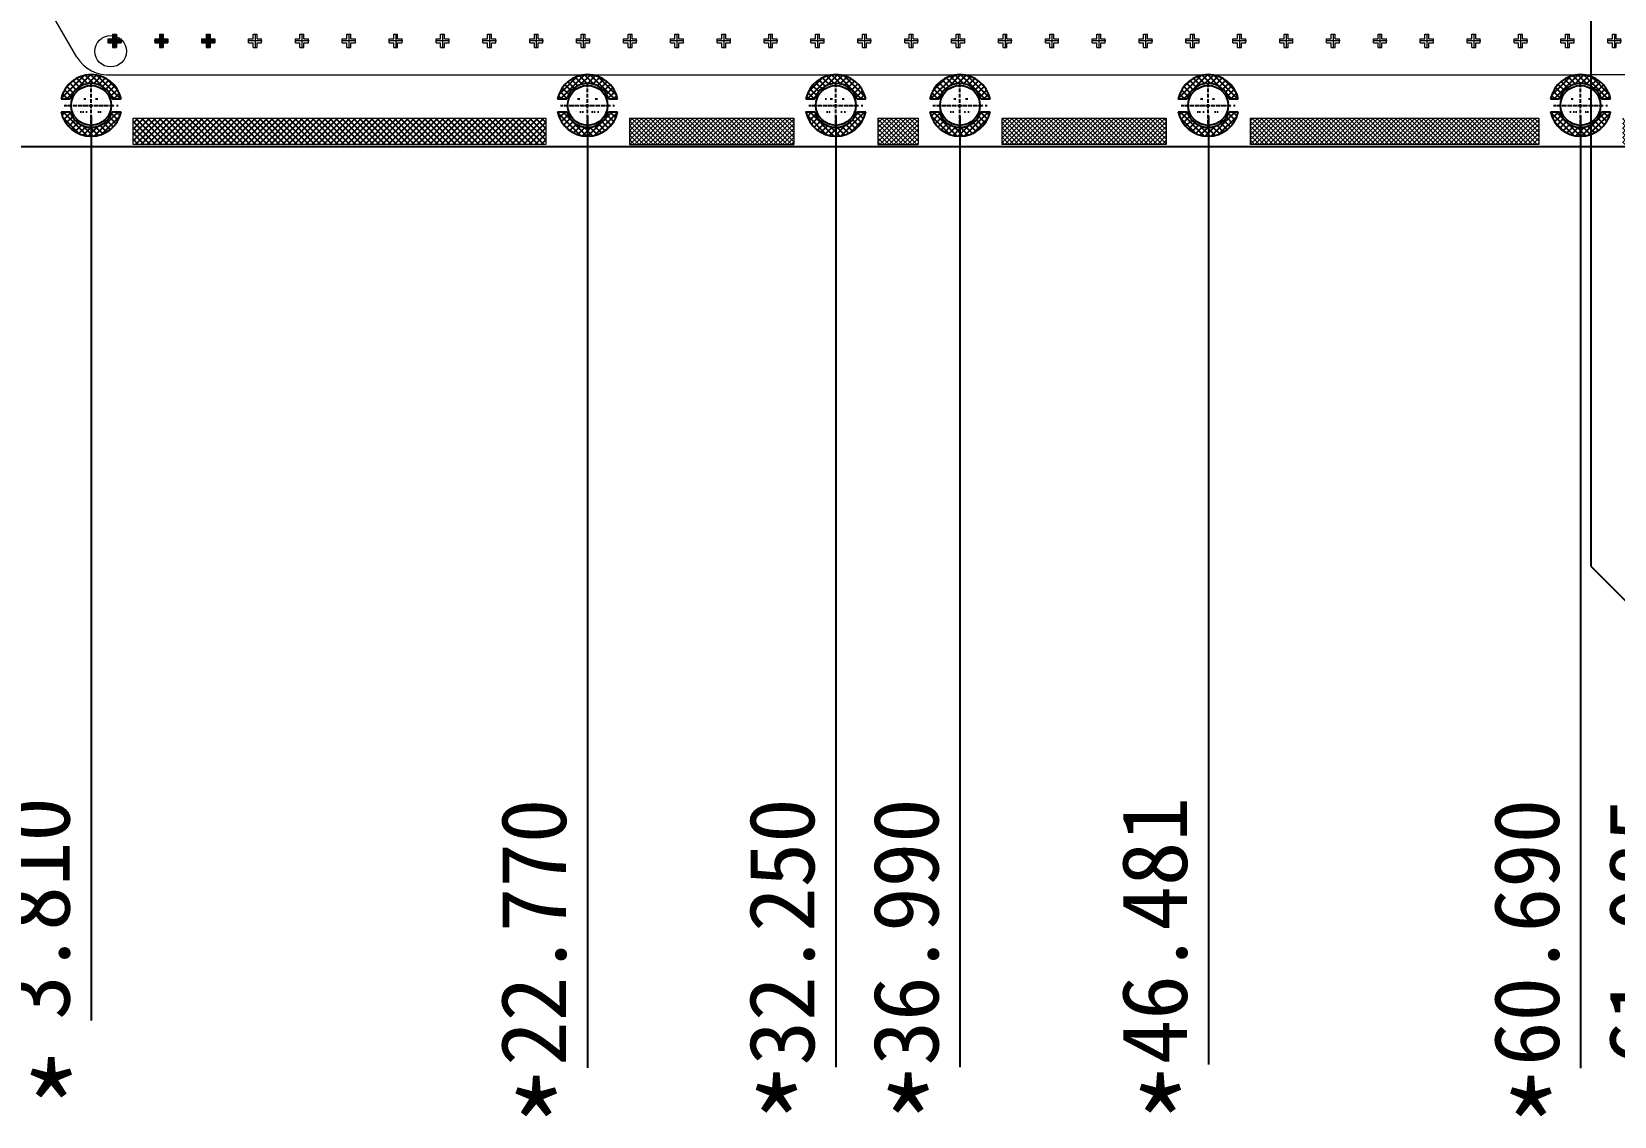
# Model space of a CAD drawing. Extents: x -590 to -223, y -126 to 82.
# Drawn here: x -424.8 to -364.3, y -49 to -7.6 of the extents above; entities that cross this region are included whole.
import ezdxf

# ---------------------------------------------------------------- set-up
doc = ezdxf.new("R2010")
doc.units = 0
doc.header["$LTSCALE"] = 0.01
doc.header["$MEASUREMENT"] = 0
doc.linetypes.add('CENTER', pattern=[2, 1.25, -0.25, 0.25, -0.25])
doc.linetypes.add('CENTER2', pattern=[1.125, 0.75, -0.125, 0.125, -0.125])
doc.layers.get('0').update_dxf_attribs({"linetype": 'CONTINUOUS', "lineweight": 0})
doc.layers.get('DEFPOINTS').update_dxf_attribs({"linetype": 'CONTINUOUS'})
for name, color, linetype in [('0D', 2, 'CONTINUOUS'), ('CEN', 2, 'CENTER'), ('DIM', 7, 'CONTINUOUS'), ('Double Plating', 6, 'CONTINUOUS'), ('PAGE1', 7, 'CONTINUOUS'), ('plating', 1, 'CONTINUOUS'), ('标注', 7, 'CONTINUOUS')]:
    doc.layers.add(name, color=color, linetype=linetype)
doc.styles.get("Standard").update_dxf_attribs({"font": ''})
doc.styles.get('STANDARD').set_extended_font_data('SimSun')
doc.dimstyles.new('St.ZJ', dxfattribs={"dimtxt": 2.5, "dimasz": 2, "dimexe": 0.6, "dimexo": 0.4, "dimgap": 0.8, "dimtad": 1, "dimdec": 3, "dimzin": 0, "dimdsep": 46, "dimtxsty": 'STANDARD', "dimcen": 0.6, "dimclrd": 1, "dimclre": 1, "dimclrt": 256, "dimadec": 0, "dimazin": 0, "dimtfac": 1, "dimtdec": 3, "dimtmove": 0, "dimatfit": 3, "dimfxl": 1, "dimtolj": 1, "dimtzin": 0, "dimarcsym": 0})
pattern_1 = [(45, (0, 0), (-0.1122532, 0.1122532), []), (135, (0, 0), (-0.1122532, -0.1122532), [])]

# ---------------------------------------------------------------- blocks, each defined once
blk = doc.blocks.new('squre2')
at = {"linetype": 'ByBlock', "lineweight": 0}
for p, q in [((138.043, 278.457), (138.218, 278.457)), ((138.043, 278.457), (138.043, 278.307)), ((138.043, 278.307), (138.218, 278.307)), ((138.218, 278.632), (138.218, 278.457)), ((138.218, 278.632), (138.368, 278.632)), ((138.218, 278.307), (138.218, 278.132)), ((138.368, 278.632), (138.368, 278.457)), ((138.368, 278.457), (138.543, 278.457)), ((138.368, 278.307), (138.543, 278.307)), ((138.368, 278.307), (138.368, 278.132))]:
    blk.add_line(p, q, dxfattribs=at)
for p, q in [((138.218, 278.132), (138.368, 278.132)), ((138.543, 278.457), (138.543, 278.307))]:
    blk.add_line(p, q)
at = {"layer": '0D', "color": 3, "linetype": 'ByBlock', "lineweight": 0}
for p, q in [((138.293, 278.118), (138.293, 278.645)), ((138.563, 278.382), (138.023, 278.382))]:
    blk.add_line(p, q, dxfattribs=at)
blk = doc.blocks.new('SQURE')
h = blk.add_hatch()
h.set_pattern_fill('ANSI31', color=3, scale=0.01, style=0)
h.set_pattern_definition([(45, (-1249.376477, 404.86497), (-0.0224506403, 0.0224506403), [])])
h.paths.add_polyline_path([(0.25, 0.075), (0.075, 0.075), (0.075, 0.25), (0, 0.25), (0, 0), (0.25, 0)])
h.paths.add_polyline_path([(0.25, 0), (0, 0), (0, -0.039, 0.039956), (0.075, -0.098), (0.075, -0.075), (0.25, -0.075)])
h.paths.add_polyline_path([(0, -0.039), (0, -0.25), (0.075, -0.25), (0.075, -0.098, -0.039956)])
h.paths.add_polyline_path([(0, -0.039, -0.02262), (-0.038, 0), (-0.25, 0), (-0.25, -0.075), (-0.075, -0.075), (-0.075, -0.25), (0, -0.25)])
h.paths.add_polyline_path([(-0.095, 0.075), (-0.25, 0.075), (-0.25, 0), (-0.038, 0, -0.039348)])
h.paths.add_polyline_path([(0, 0.25), (-0.075, 0.25), (-0.075, 0.075), (-0.095, 0.075, 0.039348), (-0.038, 0), (0, 0)])
h.paths.add_polyline_path([(0, 0), (-0.038, 0, 0.02262), (0, -0.039)])
at = {"color": 2, "linetype": 'ByBlock', "lineweight": 0}
for p, q in [((-0.25, 0.075), (-0.075, 0.075)), ((-0.25, 0.075), (-0.25, -0.075)), ((-0.075, 0.25), (-0.075, 0.075)), ((-0.075, 0.25), (0.075, 0.25)), ((0.075, 0.25), (0.075, 0.075)), ((0.075, 0.075), (0.25, 0.075)), ((-0.25, -0.075), (-0.075, -0.075)), ((-0.075, -0.075), (-0.075, -0.25)), ((0.075, -0.075), (0.25, -0.075)), ((0.075, -0.075), (0.075, -0.25))]:
    blk.add_line(p, q, dxfattribs=at)
at = {"color": 2}
for p, q in [((0.25, 0.075), (0.25, -0.075)), ((-0.075, -0.25), (0.075, -0.25))]:
    blk.add_line(p, q, dxfattribs=at)
at = {"layer": '0D', "color": 3, "linetype": 'ByBlock', "lineweight": 0}
for p, q in [((0.27, 0), (-0.27, 0)), ((0, -0.264), (0, 0.264))]:
    blk.add_line(p, q, dxfattribs=at)
blk = doc.blocks.new('*D33')
at = {"layer": 'DEFPOINTS', "color": 0, "transparency": 16777216}
for p in [(-1213.222, -1249.31), (-1209.412, -1249.31), (-1209.412, -1274.908)]:
    blk.add_point(p, dxfattribs=at)
at = {"layer": 'DIM', "color": 1, "lineweight": -2, "transparency": 16777216}
blk.add_line((-1209.412, -1249.71), (-1209.412, -1284.255), dxfattribs=at)
at = {"layer": 'DIM', "transparency": 16777216, "insert": (-1211.462, -1279.982), "char_height": 2.5, "attachment_point": 5, "rotation": 90}
blk.add_mtext('\\A1;3.810', dxfattribs=at)
blk = doc.blocks.new('*D34')
at = {"layer": 'DEFPOINTS', "color": 0, "transparency": 16777216}
for p in [(-1213.222, -1249.31), (-1190.452, -1249.31), (-1190.452, -1274.908)]:
    blk.add_point(p, dxfattribs=at)
at = {"layer": 'DIM', "color": 1, "lineweight": -2, "transparency": 16777216}
blk.add_line((-1190.452, -1249.71), (-1190.452, -1286.071), dxfattribs=at)
at = {"layer": 'DIM', "transparency": 16777216, "insert": (-1192.502, -1280.889), "char_height": 2.5, "attachment_point": 5, "rotation": 90}
blk.add_mtext('\\A1;22.770', dxfattribs=at)
blk = doc.blocks.new('*D11')
at = {"layer": 'DEFPOINTS', "color": 0, "transparency": 16777216}
for p in [(-1213.222, -1249.31), (-1176.232, -1249.31), (-1176.232, -1274.908)]:
    blk.add_point(p, dxfattribs=at)
at = {"layer": 'DIM', "color": 1, "lineweight": -2, "transparency": 16777216}
blk.add_line((-1176.232, -1249.71), (-1176.232, -1286.043), dxfattribs=at)
at = {"layer": 'DIM', "transparency": 16777216, "insert": (-1178.282, -1280.875), "char_height": 2.5, "attachment_point": 5, "rotation": 90}
blk.add_mtext('\\A1;36.990', dxfattribs=at)
blk = doc.blocks.new('*D12')
at = {"layer": 'DEFPOINTS', "color": 0, "transparency": 16777216}
for p in [(-1213.222, -1249.31), (-1166.74, -1249.31), (-1166.74, -1274.908)]:
    blk.add_point(p, dxfattribs=at)
at = {"layer": 'DIM', "color": 1, "lineweight": -2, "transparency": 16777216}
blk.add_line((-1166.74, -1249.71), (-1166.74, -1285.945), dxfattribs=at)
at = {"layer": 'DIM', "transparency": 16777216, "insert": (-1168.79, -1280.827), "char_height": 2.5, "attachment_point": 5, "rotation": 90}
blk.add_mtext('\\A1;46.481', dxfattribs=at)
blk = doc.blocks.new('*D13')
at = {"layer": 'DEFPOINTS', "color": 0, "transparency": 16777216}
for p in [(-1213.222, -1249.31), (-1152.532, -1249.31), (-1152.532, -1274.908)]:
    blk.add_point(p, dxfattribs=at)
at = {"layer": 'DIM', "color": 1, "lineweight": -2, "transparency": 16777216}
blk.add_line((-1152.532, -1249.71), (-1152.532, -1286.085), dxfattribs=at)
at = {"layer": 'DIM', "transparency": 16777216, "insert": (-1154.582, -1280.896), "char_height": 2.5, "attachment_point": 5, "rotation": 90}
blk.add_mtext('\\A1;60.690', dxfattribs=at)
blk = doc.blocks.new('*D35')
at = {"layer": 'DEFPOINTS', "color": 0, "transparency": 16777216}
for p in [(-1213.222, -1249.31), (-1133.572, -1249.31), (-1133.572, -1274.908)]:
    blk.add_point(p, dxfattribs=at)
at = {"layer": 'DIM', "color": 1, "lineweight": -2, "transparency": 16777216}
blk.add_line((-1133.572, -1249.71), (-1133.572, -1286.029), dxfattribs=at)
at = {"layer": 'DIM', "transparency": 16777216, "insert": (-1135.622, -1280.868), "char_height": 2.5, "attachment_point": 5, "rotation": 90}
blk.add_mtext('\\A1;79.650', dxfattribs=at)
blk = doc.blocks.new('*D36')
at = {"layer": 'DEFPOINTS', "color": 0, "transparency": 16777216}
for p in [(-1213.222, -1249.31), (-1114.612, -1249.31), (-1114.612, -1274.908)]:
    blk.add_point(p, dxfattribs=at)
at = {"layer": 'DIM', "color": 1, "lineweight": -2, "transparency": 16777216}
blk.add_line((-1114.612, -1249.71), (-1114.612, -1286.099), dxfattribs=at)
at = {"layer": 'DIM', "transparency": 16777216, "insert": (-1116.662, -1280.903), "char_height": 2.5, "attachment_point": 5, "rotation": 90}
blk.add_mtext('\\A1;98.610', dxfattribs=at)
blk = doc.blocks.new('*D37')
at = {"layer": 'DEFPOINTS', "color": 0, "transparency": 16777216}
for p in [(-1213.222, -1249.31), (-1092.622, -1249.31), (-1091.471, -1274.908)]:
    blk.add_point(p, dxfattribs=at)
at = {"layer": 'DIM', "color": 1, "lineweight": -2, "transparency": 16777216}
for p, q in [((-1092.622, -1249.71), (-1092.622, -1266.908)), ((-1092.622, -1266.908), (-1091.471, -1270.908)), ((-1091.471, -1270.908), (-1091.471, -1287.635))]:
    blk.add_line(p, q, dxfattribs=at)
at = {"layer": 'DIM', "transparency": 16777216, "insert": (-1093.521, -1281.672), "char_height": 2.5, "attachment_point": 5, "rotation": 90}
blk.add_mtext('\\A1;120.600', dxfattribs=at)
blk = doc.blocks.new('*D38')
at = {"layer": 'DEFPOINTS', "color": 0, "transparency": 16777216}
for p in [(-1213.222, -1249.31), (-1091.822, -1249.31), (-1087.238, -1274.908)]:
    blk.add_point(p, dxfattribs=at)
at = {"layer": 'DIM', "color": 1, "lineweight": -2, "transparency": 16777216}
for p, q in [((-1091.822, -1249.71), (-1091.822, -1266.908)), ((-1091.822, -1266.908), (-1087.238, -1270.908)), ((-1087.238, -1270.908), (-1087.238, -1287.635))]:
    blk.add_line(p, q, dxfattribs=at)
at = {"layer": 'DIM', "transparency": 16777216, "insert": (-1089.288, -1281.672), "char_height": 2.5, "attachment_point": 5, "rotation": 90}
blk.add_mtext('\\A1;121.400', dxfattribs=at)
blk = doc.blocks.new('*D15')
at = {"layer": 'DEFPOINTS', "color": 0, "transparency": 16777216}
for p in [(-1089.222, -1247.462), (-1213.222, -1249.31), (-1082.664, -1274.908)]:
    blk.add_point(p, dxfattribs=at)
at = {"layer": 'DIM', "color": 1, "lineweight": -2, "transparency": 16777216}
for p, q in [((-1089.222, -1247.862), (-1089.222, -1266.908)), ((-1089.222, -1266.908), (-1082.664, -1270.908)), ((-1082.664, -1270.908), (-1082.664, -1287.635))]:
    blk.add_line(p, q, dxfattribs=at)
at = {"layer": 'DIM', "transparency": 16777216, "insert": (-1084.714, -1281.672), "char_height": 2.5, "attachment_point": 5, "rotation": 90}
blk.add_mtext('\\A1;124.000', dxfattribs=at)
blk = doc.blocks.new('*D40')
at = {"layer": 'DEFPOINTS', "color": 0, "transparency": 16777216}
for p in [(-1213.222, -1249.31), (-1095.652, -1249.31), (-1095.652, -1274.908)]:
    blk.add_point(p, dxfattribs=at)
at = {"layer": 'DIM', "color": 1, "lineweight": -2, "transparency": 16777216}
blk.add_line((-1095.652, -1249.71), (-1095.652, -1287.635), dxfattribs=at)
at = {"layer": 'DIM', "transparency": 16777216, "insert": (-1097.702, -1281.672), "char_height": 2.5, "attachment_point": 5, "rotation": 90}
blk.add_mtext('\\A1;117.570', dxfattribs=at)
blk = doc.blocks.new('*D16')
at = {"layer": 'DEFPOINTS', "color": 0, "transparency": 16777216}
for p in [(-1152.137, -1243.643), (-1213.222, -1249.31), (-1148.143, -1274.908)]:
    blk.add_point(p, dxfattribs=at)
at = {"layer": 'DIM', "color": 1, "lineweight": -2, "transparency": 16777216}
for p, q in [((-1152.137, -1244.043), (-1152.137, -1266.908)), ((-1152.137, -1266.908), (-1148.143, -1270.908)), ((-1148.143, -1270.908), (-1148.143, -1286.043))]:
    blk.add_line(p, q, dxfattribs=at)
at = {"layer": 'DIM', "transparency": 16777216, "insert": (-1150.193, -1280.875), "char_height": 2.5, "attachment_point": 5, "rotation": 90}
blk.add_mtext('\\A1;61.085', dxfattribs=at)
blk = doc.blocks.new('Range')
at = {"layer": 'CEN'}
h = blk.add_hatch(dxfattribs=at)
h.set_pattern_fill('ANSI37', color=6, scale=0.05, style=0)
h.set_pattern_definition(pattern_1)
edge = h.paths.add_edge_path()
edge.add_arc((-416.667, 103.017), 0.837, 17.37869, 162.62131)
edge.add_line((-417.466, 103.267), (-417.815, 103.267))
edge.add_arc((-416.667, 103.017), 1.175, 12.28449, 167.71551, ccw=False)
edge.add_line((-415.519, 103.267), (-415.868, 103.267))
h = blk.add_hatch(dxfattribs=at)
h.set_pattern_fill('ANSI37', color=6, scale=0.05, style=0)
h.set_pattern_definition(pattern_1)
edge = h.paths.add_edge_path()
edge.add_arc((-416.667, 103.017), 0.837, 197.37869, 342.62131)
edge.add_line((-415.868, 102.767), (-415.519, 102.767))
edge.add_arc((-416.667, 103.017), 1.175, 192.28449, 347.71551, ccw=False)
edge.add_line((-417.815, 102.767), (-417.466, 102.767))
at = {"color": 0}
for p, q in [((-417.815, 103.267), (-417.466, 103.267)), ((-417.815, 102.767), (-417.466, 102.767)), ((-415.868, 103.267), (-415.519, 103.267)), ((-415.868, 102.767), (-415.519, 102.767))]:
    blk.add_line(p, q, dxfattribs=at)
for radius, start, end in [(1.175, 12.28449, 167.71551), (0.837, 17.37869, 162.62131), (1.175, 192.28449, 347.71551), (0.837, 197.37869, 342.62131)]:
    blk.add_arc((-416.667, 103.017), radius, start, end, dxfattribs=at)
at = {"layer": 'CEN', "color": 3, "linetype": 'CENTER'}
for p, q in [((-416.667, 102.117), (-416.667, 103.917)), ((-417.567, 103.017), (-415.767, 103.017))]:
    blk.add_line(p, q, dxfattribs=at)
at = {"layer": 'PAGE1'}
blk.add_circle((-416.667, 103.017), 0.762, dxfattribs=at)
blk = doc.blocks.new('Circle')
at = {"layer": 'plating', "color": 3, "linetype": 'CENTER'}
for p, q in [((39.353, 160.07), (39.353, 161.783)), ((38.321, 160.927), (40.385, 160.927))]:
    blk.add_line(p, q, dxfattribs=at)
at = {"color": 0, "rotation": 2.9849863675e-06}
blk.add_blockref('Range', (456.019, 57.91), dxfattribs=at)
blk = doc.blocks.new('Z$W@#00294823')
at = {"layer": 'CEN', "color": 3, "linetype": 'CENTER'}
for p, q in [((0, -0.856), (0, 0.856)), ((-1.032, 0), (1.032, 0))]:
    blk.add_line(p, q, dxfattribs=at)
at = {"layer": '标注'}
blk.add_blockref('Circle', (-39.353, -160.927), dxfattribs=at)
blk = doc.blocks.new('Z$W@#38060F6F')
at = {"color": 0}
blk.add_blockref('Z$W@#00294823', (0, 0), dxfattribs=at)
blk = doc.blocks.new('*D68')
at = {"layer": 'DEFPOINTS', "color": 0, "transparency": 16777216}
for p in [(-1213.222, -1249.31), (-1180.972, -1249.31), (-1180.972, -1274.908)]:
    blk.add_point(p, dxfattribs=at)
at = {"layer": 'DIM', "color": 1, "lineweight": -2, "transparency": 16777216}
blk.add_line((-1180.972, -1249.71), (-1180.972, -1286.043), dxfattribs=at)
at = {"layer": 'DIM', "transparency": 16777216, "insert": (-1183.022, -1280.875), "char_height": 2.5, "attachment_point": 5, "rotation": 90}
blk.add_mtext('\\A1;32.250', dxfattribs=at)

msp = doc.modelspace()

# ---------------------------------------------------------------- hatches: boundary and pattern name
h = msp.add_hatch()
h.set_pattern_fill('ANSI37', color=6)
h.set_pattern_definition([(45, (-1188.85151, -1250.79817), (-0.088388348, 0.088388348), []), (135, (-1188.85151, -1250.79817), (-0.088388348, -0.088388348), [])])
h.paths.add_polyline_path([(-345.0633, -11.858), (-329.3033, -11.858), (-329.3033, -10.858), (-345.0633, -10.858)])
h.paths.add_polyline_path([(-364.0233, -11.858), (-348.2633, -11.858), (-348.2633, -10.858), (-364.0233, -10.858)])
h.paths.add_polyline_path([(-378.2433, -11.858), (-367.2233, -11.858), (-367.2233, -10.858), (-378.2433, -10.858)])
h.paths.add_polyline_path([(-401.9433, -11.858), (-395.6633, -11.858), (-395.6633, -10.858), (-401.9433, -10.858)])
h.paths.add_polyline_path([(-387.7233, -11.858), (-381.4433, -11.858), (-381.4433, -10.858), (-387.7233, -10.858)])
h.paths.add_polyline_path([(-392.4633, -11.858), (-390.9233, -11.858), (-390.9233, -10.858), (-392.4633, -10.858)])
at = {"layer": 'Double Plating'}
h = msp.add_hatch(dxfattribs=at)
h.set_pattern_fill('ANSI37', color=256, scale=0.05, style=0)
h.set_pattern_definition([(45, (-781.42735, -237.31946), (-0.1122532, 0.1122532), []), (135, (-781.42735, -237.31946), (-0.1122532, -0.1122532), [])])
h.paths.add_polyline_path([(-405.1433, -11.858), (-420.9033, -11.858), (-420.9033, -10.858), (-405.1433, -10.858)])

# ---------------------------------------------------------------- linework, layer by layer
at = {"color": 3, "linetype": 'CENTER2'}
msp.add_line((-365.2283, 59.1206), (-365.2283, -13.0366), dxfattribs=at)
at = {"color": 5}
for p, q in [((-423.0532, -8.5252), (-423.9812, -6.918)), ((-421.7386, -9.208), (-365.2283, -9.208)), ((-308.7181, -9.208), (-365.2283, -9.208))]:
    msp.add_line(p, q, dxfattribs=at)
for p, q in [((-401.9433, -10.858), (-401.9433, -11.858)), ((-401.9433, -10.858), (-395.6633, -10.858)), ((-395.6633, -10.858), (-395.6633, -11.858)), ((-392.4633, -10.858), (-392.4633, -11.858)), ((-390.9233, -10.858), (-390.9233, -11.858)), ((-387.7233, -10.858), (-387.7233, -11.858)), ((-387.7233, -10.858), (-381.4433, -10.858)), ((-381.4433, -10.8583), (-381.4433, -11.8583)), ((-378.2433, -10.858), (-367.2233, -10.858)), ((-378.2433, -10.8583), (-378.2433, -11.8583)), ((-367.2233, -10.858), (-367.2233, -11.858)), ((-401.9433, -11.858), (-395.6633, -11.858)), ((-381.4433, -11.858), (-387.7233, -11.858)), ((-367.2233, -11.858), (-378.2433, -11.858))]:
    msp.add_line(p, q)
at = {"color": 0}
for p, q in [((-392.4633, -10.858), (-390.9233, -10.858)), ((-392.4633, -11.858), (-390.9233, -11.858))]:
    msp.add_line(p, q, dxfattribs=at)
msp.add_lwpolyline([(-405.1433, -11.858), (-420.9033, -11.858), (-420.9033, -10.858), (-405.1433, -10.858)], close=True)
at = {"color": 5}
msp.add_circle((-421.7591, -8.303), 0.6, dxfattribs=at)
msp.add_arc((-421.8135, -7.7453), 1.4647, 212.175843, 272.933501, dxfattribs=at)
at = {"layer": 'PAGE1'}
msp.add_line((-305.3133, -11.958), (-552.3133, -11.958), dxfattribs=at)
at = {"layer": 'plating', "color": 3, "linetype": 'CENTER'}
for p, q in [((-422.5033, -11.27), (-422.5033, -9.47)), ((-403.5433, -11.27), (-403.5433, -9.47)), ((-394.0633, -11.27), (-394.0633, -9.47)), ((-389.3233, -11.27), (-389.3233, -9.47)), ((-379.8433, -11.2701), (-379.8433, -9.4701)), ((-365.6233, -11.27), (-365.6233, -9.47)), ((-423.4033, -10.37), (-421.6033, -10.37)), ((-404.4433, -10.37), (-402.6433, -10.37)), ((-394.9633, -10.37), (-393.1633, -10.37)), ((-390.2233, -10.37), (-388.4233, -10.37)), ((-380.7433, -10.3701), (-378.9433, -10.3701)), ((-366.5233, -10.37), (-364.7233, -10.37))]:
    msp.add_line(p, q, dxfattribs=at)

# ---------------------------------------------------------------- block references
for p in [(-421.6133, -7.903), (-419.8233, -7.903), (-418.0333, -7.903)]:
    msp.add_blockref('SQURE', p)
at = {"xscale": -1, "rotation": 180}
for p in [(-554.5364, 270.4786), (-552.7464, 270.4786), (-550.9564, 270.4786), (-549.1664, 270.4786), (-547.3764, 270.4786), (-545.5864, 270.4786), (-543.7964, 270.4786), (-542.0064, 270.4786), (-540.2164, 270.4786), (-538.4264, 270.4786), (-536.6364, 270.4786), (-534.8464, 270.4786), (-533.0564, 270.4786), (-531.2664, 270.4786), (-529.4764, 270.4786), (-527.6864, 270.4786), (-525.8964, 270.4786), (-524.1064, 270.4786), (-522.3164, 270.4786), (-520.5264, 270.4786), (-518.7364, 270.4786), (-516.9464, 270.4786), (-515.1564, 270.4786), (-513.3664, 270.4786), (-511.5764, 270.4786), (-509.7864, 270.4786), (-507.9964, 270.4786), (-506.2064, 270.4786), (-504.4164, 270.4786), (-502.6264, 270.4786)]:
    msp.add_blockref('squre2', p, dxfattribs=at)
at = {"color": 0}
for p in [(-422.5033, -10.37), (-403.5433, -10.37), (-394.0633, -10.37), (-389.3233, -10.37), (-379.8433, -10.3701), (-365.6233, -10.37)]:
    msp.add_blockref('Z$W@#38060F6F', p, dxfattribs=at)

# ---------------------------------------------------------------- texts
at = {"color": 0, "char_height": 3.5, "width": 2.7351, "attachment_point": 1, "rotation": 0.000003}
for insert in [(-425.3951, -47.0083), (-406.8742, -47.7282), (-397.6983, -47.589), (-392.6693, -47.589), (-383.0393, -47.589), (-368.8877, -47.7282)]:
    msp.add_mtext('\\pqc;*', dxfattribs=dict(at, insert=insert))

# ---------------------------------------------------------------- dimensions: what is measured, and where the dimension line sits
at = {"layer": 'DIM'}
for feature_location, offset, picture, middle in [((-365.2283, -4.703), (3.9935, -31.2647), '*D16', (-363.2848, -41.9353)), ((-302.3133, -8.5217), (6.5575, -27.446), '*D15', (-297.8058, -42.7314)), ((-422.5033, -10.37), (0, -25.5977), '*D33', (-424.5533, -41.0415)), ((-403.5433, -10.37), (0, -25.5977), '*D34', (-405.5933, -41.9493)), ((-389.3233, -10.37), (0, -25.5977), '*D11', (-391.3733, -41.9353)), ((-379.8322, -10.3701), (0, -25.5976), '*D12', (-381.8822, -41.8864)), ((-365.6233, -10.37), (0, -25.5977), '*D13', (-367.6733, -41.9563)), ((-346.6633, -10.37), (0, -25.5977), '*D35', (-348.7133, -41.9283)), ((-327.7033, -10.37), (0, -25.5977), '*D36', (-329.7533, -41.9632)), ((-305.7133, -10.37), (1.1504, -25.5977), '*D37', (-306.6129, -42.7314)), ((-304.9133, -10.37), (4.5834, -25.5977), '*D38', (-302.3799, -42.7314)), ((-308.7433, -10.37), (0, -25.5977), '*D40', (-310.7933, -42.7314)), ((-394.0633, -10.3701), (0, -25.5976), '*D68', (-396.1133, -41.9353))]:
    dim = msp.add_ordinate_dim(feature_location=feature_location, offset=offset, dtype=1, origin=(-426.3133, -10.37), dimstyle='St.ZJ', dxfattribs=at)
    dim.commit()
    dim.dimension.update_dxf_attribs({"geometry": picture, "text_midpoint": middle, "insert": (786.9082, 1238.9401)})

doc.saveas('drawing.dxf')
